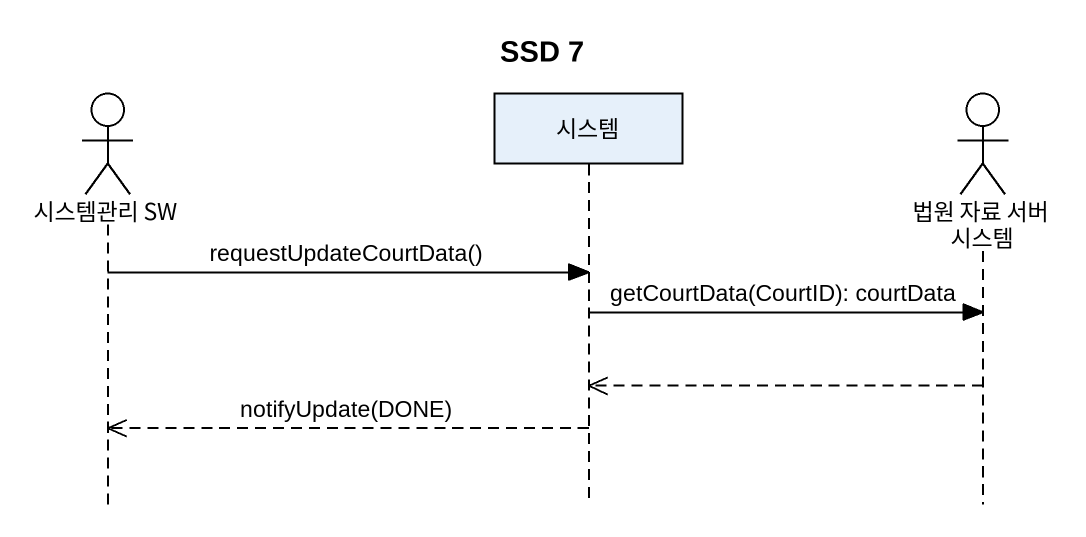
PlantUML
@startuml
title SSD 7
hide footbox
actor "시스템관리 SW" as 시스템관리_SW
participant 시스템
actor "법원 자료 서버 시스템" as 법원_자료_서버_시스템

시스템관리_SW -> 시스템 : requestUpdateCourtData()
시스템 -> 법원_자료_서버_시스템 : getCourtData(CourtID): courtData
법원_자료_서버_시스템 -->> 시스템
시스템 -->> 시스템관리_SW : notifyUpdate(DONE)
@enduml
